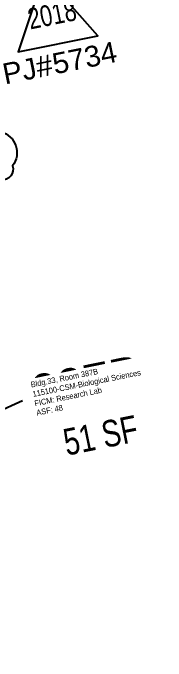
# Model space of a CAD drawing. Header units: inches. Extents: x 0 to 69220337, y 0 to 27683436.
# Drawn here: x 69219555 to 69219692, y 27680484 to 27681067 of the extents above; entities that cross this region are included whole.
import ezdxf
from ezdxf import colors
from ezdxf.entities.mleader import LeaderData, LeaderLine
from ezdxf.enums import TextEntityAlignment as Align
from ezdxf.math import Vec2, Vec3

# ---------------------------------------------------------------- set-up
doc = ezdxf.new("R2010")
doc.units = ezdxf.units.IN
doc.header["$LTSCALE"] = 0.25
doc.header["$MEASUREMENT"] = 0
doc.layers.get('0').update_dxf_attribs({"linetype": 'CONTINUOUS'})
for name, color, linetype in [('A-IDEN-VNUM', 4, 'CONTINUOUS'), ('AREA-TEXT', 3, 'CONTINUOUS'), ('Rooms-Information', 7, 'CONTINUOUS')]:
    doc.layers.add(name, color=color, linetype=linetype)
doc.layers.add('A-REV', color=1, linetype='CONTINUOUS', true_color=0xff0000)
doc.styles.add('Arial', font='arial.ttf')
doc.styles.add('CP_AREA', font='arial.ttf', dxfattribs={"height": 15})
doc.styles.add('CP_ROOMVNUMBER', font='arial.ttf', dxfattribs={"width": 0.85, "height": 0.075})
doc.styles.get("Standard").update_dxf_attribs({"font": 'arial.ttf'})
doc.dimstyles.get("Standard").update_dxf_attribs({"dimtxt": 0.18, "dimasz": 0.18, "dimexe": 0.18, "dimexo": 0.0625, "dimgap": 0.09, "dimtad": 0, "dimtih": 1, "dimtoh": 1, "dimdec": 4, "dimzin": 0, "dimdsep": 46, "dimtxsty": 'Standard', "dimcen": 0.09, "dimadec": 0, "dimazin": 0, "dimtfac": 1, "dimtdec": 4, "dimtofl": 0, "dimtmove": 0, "dimatfit": 3, "dimfxl": 1, "dimtolj": 1, "dimtzin": 0, "dimarcsym": 0})

# ---------------------------------------------------------------- blocks, each defined once
blk = doc.blocks.new('ProjectRev')
at = {"transparency": 16777216}
blk.add_lwpolyline([(0, 0.122), (-0.1221, -0.0895), (0.1221, -0.0895)], close=True, dxfattribs=at)
at = {"transparency": 16777216, "insert": (-0.1798, -0.1151), "char_height": 0.0625, "width": 0.24749, "attachment_point": 1, "style": 'Arial'}
blk.add_mtext('PJ#', dxfattribs=at)
at = {"transparency": 16777216, "style": 'Arial', "width": 0.75}
blk.add_attdef('YEAR', text='', height=0.0625, dxfattribs=at).set_placement((0, 0), align=Align.MIDDLE_CENTER)
at = {"transparency": 16777216, "style": 'Arial'}
blk.add_attdef('PROJECT', text='', height=0.0625, dxfattribs=at).set_placement((-0.0276, -0.1151), align=Align.TOP_LEFT)

msp = doc.modelspace()

# ---------------------------------------------------------------- linework, layer by layer
at = {"layer": 'A-REV'}
msp.add_lwpolyline([(69219544.47, 27680959.98, -0.520567), (69219554.63, 27680929.49, -0.520567), (69219544.47, 27680916.66, -0.520567)], format="xyb", dxfattribs=at)

# ---------------------------------------------------------------- texts
at = {"layer": 'A-IDEN-VNUM', "style": 'CP_ROOMVNUMBER', "width": 0.85}
msp.add_text('387B', height=36, rotation=11.43867, dxfattribs=at).set_placement((69219576.52, 27680704.84))
at = {"layer": 'AREA-TEXT', "style": 'CP_AREA', "width": 0.75}
msp.add_text('51 SF', height=24, rotation=11.43867, dxfattribs=at).set_placement((69219633.67, 27680687.22), align=Align.MIDDLE_CENTER)

# ---------------------------------------------------------------- leaders
at = {"layer": 'A-IDEN-VNUM'}
msp.add_leader([(69219436.77, 27680660.55), (69219563.61, 27680718.64)], dimstyle='Standard', override={"dimscale": 40, "dimasz": 0.25, "dimdec": 2, "dimlunit": 3, "dimtxsty": 'CP_ROOMVNUMBER', "dimtdec": 2, "dimtmove": 2, "dimldrblk": 'Dot'}, dxfattribs=at)
at = {"layer": 'A-REV'}
ml = msp.add_multileader_block('Standard', dxfattribs=at)
ml.set_content('ProjectRev', color=256, scale=300)
ml.set_attribute('YEAR', '2018', width=0)
ml.set_attribute('PROJECT', '5734', width=0)
ml.set_leader_properties()
ml.build(insert=Vec2(0, 0))
ml.multileader.update_dxf_attribs({"text_right_attachment_type": 6, "dogleg_length": 0.25, "arrow_head_size": 37.5, "scale": 300})
ctx = ml.context
ctx.base_point, ctx.scale, ctx.char_height, ctx.arrow_head_size, ctx.landing_gap_size, ctx.plane_origin, ctx.plane_x_axis, ctx.plane_y_axis = Vec3(69219560.97, 27681049.26), 300, 54, 37.5, 27, Vec3(69219449.96, 27680920.16), Vec3(0.980138, 0.198319), Vec3(-0.198319, 0.980138)
ctx.right_attachment = 6
notes = []
notes.append((ctx, [(0, (0, 0, 0), (0, 0), (1, 0), 1, [])]))
ctx.block.insert, ctx.block.rotation = Vec3(69219590.04, 27681065.41), 0.199642
for ctx, leaders in notes:
    for number, flags, end, landing, length, lines in leaders:
        leader = LeaderData()
        leader.index, (leader.has_last_leader_line, leader.has_dogleg_vector, leader.attachment_direction) = number, flags
        leader.last_leader_point, leader.dogleg_vector, leader.dogleg_length = Vec3(end), Vec3(landing), length
        for number, points, colour, breaks in lines:
            line = LeaderLine()
            line.index, line.vertices, line.color, line.breaks = number, Vec3.list(points), colors.encode_raw_color(colour), breaks
            leader.lines.append(line)
        ctx.leaders.append(leader)

# ---------------------------------------------------------------- next in the draw order: texts
at = {"layer": 'Rooms-Information', "insert": (69219576.52, 27680704.84), "char_height": 5.1429, "width": 115.2, "attachment_point": 7, "rotation": 11.43867, "style": 'CP_ROOMVNUMBER', "bg_fill": 3, "box_fill_scale": 1.5, "bg_fill_color": 256, "bg_fill_true_color": 13158600, "bg_fill_transparency": 0}
msp.add_mtext('Bldg.33, Room 387B^M^J115100-CSM-Biological Sciences^M^JFICM: Research Lab^M^JASF: 48', dxfattribs=at)

doc.saveas('drawing.dxf')
